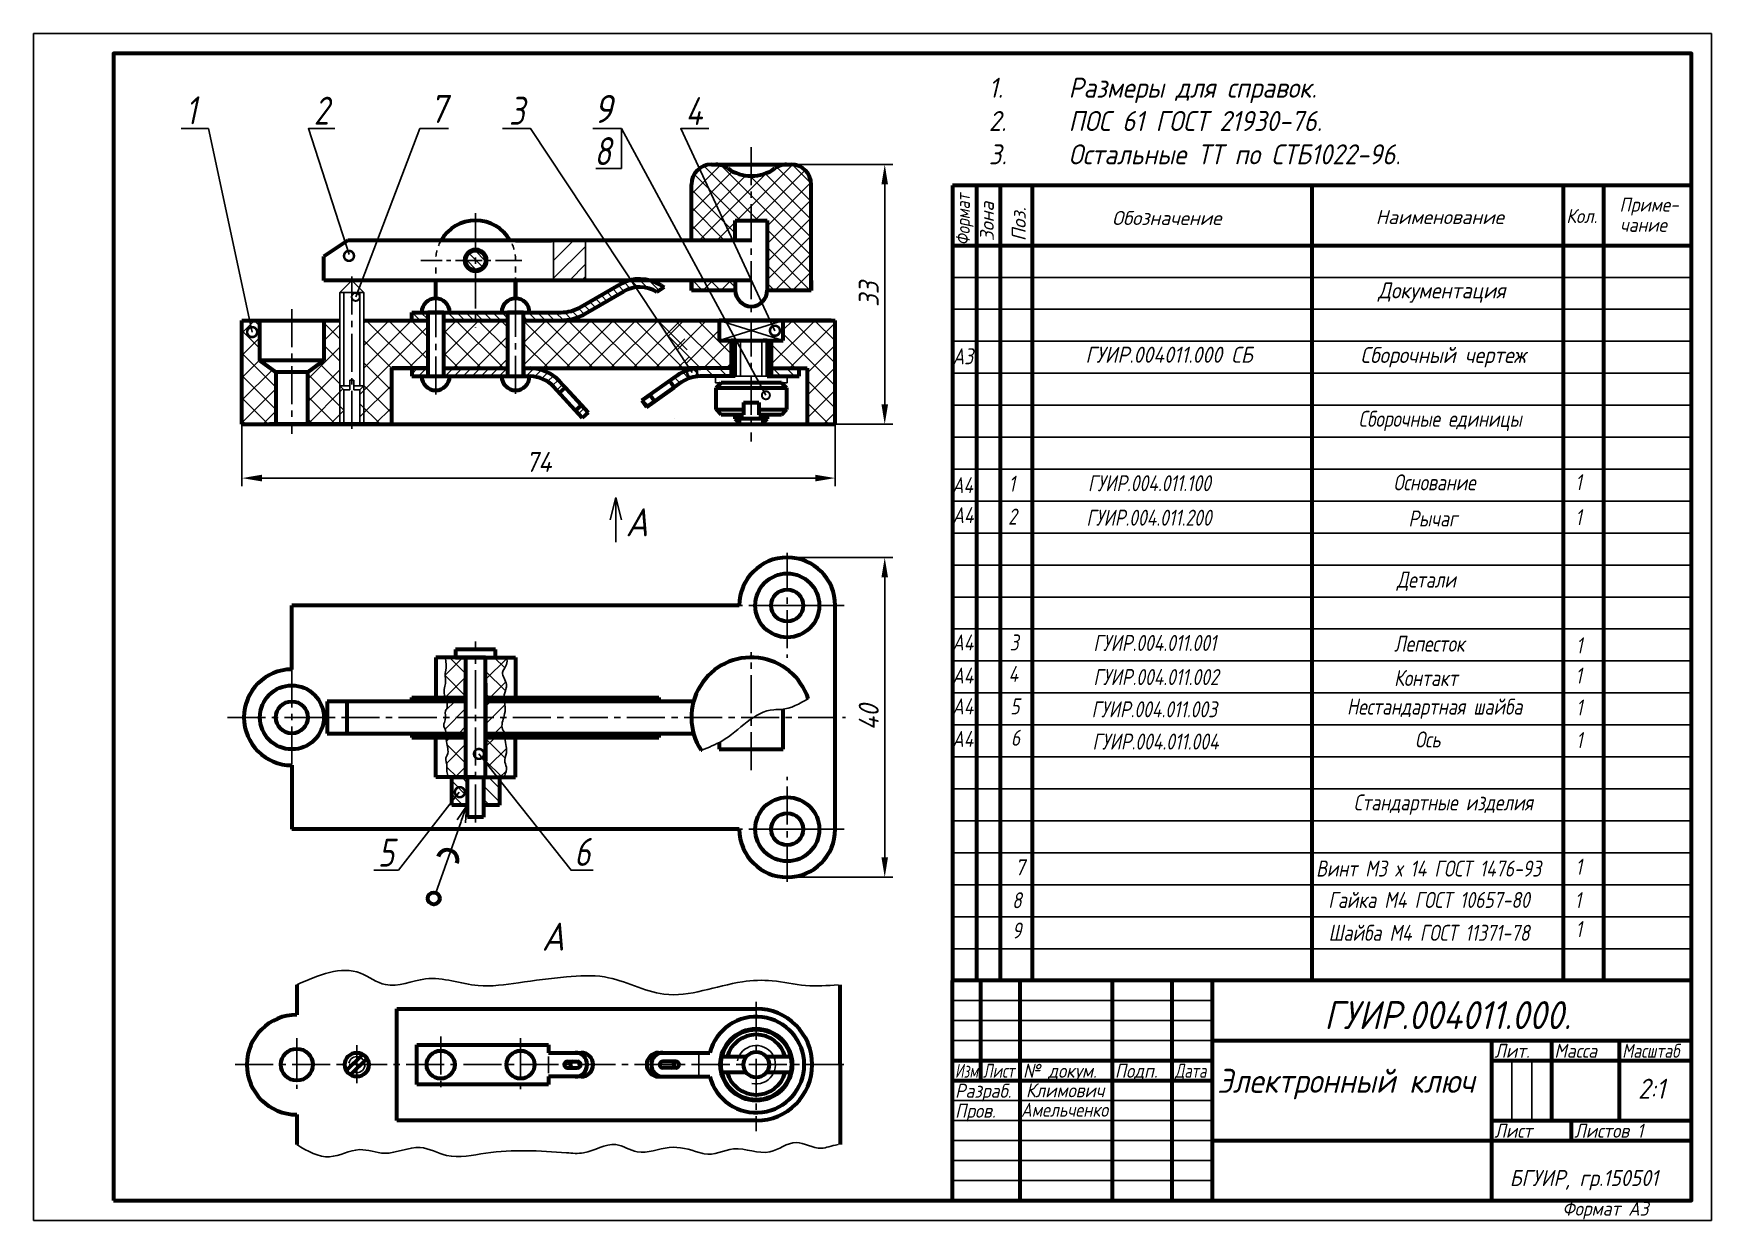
# Model space of a CAD drawing. Header units: millimetres. Extents: x 0 to 420, y 0 to 297.
import ezdxf
from ezdxf import colors
from ezdxf.entities.mleader import LeaderData, LeaderLine
from ezdxf.enums import TextEntityAlignment as Align
from ezdxf.math import Vec2, Vec3

# ---------------------------------------------------------------- set-up
doc = ezdxf.new("R2010")
doc.units = ezdxf.units.MM
doc.header["$LTSCALE"] = 0.5
for name, pattern in [('CENTER2', [28.575, 19.05, -3.175, 3.175, -3.175]), ('HIDDEN', [1.1, 0.6, -0.5]), ('осевая2', [28.575, 19.05, -3.175, 3.175, -3.175])]:
    doc.linetypes.add(name, pattern=pattern)
doc.layers.get('Defpoints').update_dxf_attribs({"color": 5})
doc.styles.get("Standard").update_dxf_attribs({"font": 'isocpeui.ttf', "width": 0.9})
doc.dimstyles.new('Standard 2', dxfattribs={"dimtxt": 5, "dimasz": 5, "dimexe": 2, "dimexo": 0, "dimgap": 1.5, "dimtad": 1, "dimdec": 0, "dimlfac": 0.5, "dimzin": 0, "dimtxsty": 'Standard', "dimcen": 5, "dimadec": 0, "dimazin": 0, "dimtfac": 1, "dimtdec": 0, "dimtofl": 0, "dimtmove": 0, "dimatfit": 3, "dimldrblk": 'DOTSMALL', "dimfxl": 1, "dimtolj": 1, "dimtzin": 0, "dimarcsym": 0})

# ---------------------------------------------------------------- blocks, each defined once
blk = doc.blocks.new('_DotSmall')
at = {"color": 0, "linetype": 'ByBlock', "const_width": 0.5}
blk.add_lwpolyline([(-0.0625, 0, 1), (0.0625, 0, 1)], format="xyb", close=True, dxfattribs=at)
blk = doc.blocks.new('*D5')
at = {"color": 0, "lineweight": -2, "transparency": 16777216}
for p, q in [((52.16, 199.24), (52.16, 183.76)), ((200.66, 199.24), (200.66, 183.76)), ((195.66, 185.76), (57.16, 185.76))]:
    blk.add_line(p, q, dxfattribs=at)
at = {"color": 0, "transparency": 16777216}
for points in [[(57.16, 186.6), (57.16, 184.93), (52.16, 185.76)], [(195.66, 186.6), (195.66, 184.93), (200.66, 185.76)]]:
    blk.add_solid(points, dxfattribs=at)
at = {"layer": 'Defpoints', "color": 0, "transparency": 16777216}
for p in [(52.16, 199.24), (200.66, 199.24), (52.16, 185.76)]:
    blk.add_point(p, dxfattribs=at)
at = {"color": 0, "lineweight": -3, "transparency": 16777216, "insert": (126.41, 189.8), "char_height": 5, "attachment_point": 5}
blk.add_mtext('\\A1;74', dxfattribs=at)
blk = doc.blocks.new('_Open30')
at = {"color": 0, "linetype": 'ByBlock', "lineweight": -2}
for p, q in [((-1, 0.27), (0, 0)), ((0, 0), (-1, -0.27)), ((0, 0), (-1, 0))]:
    blk.add_line(p, q, dxfattribs=at)
blk = doc.blocks.new('*D9')
at = {"color": 0, "lineweight": -2, "transparency": 16777216}
for p, q in [((189.66, 264.24), (215.06, 264.24)), ((213.06, 259.24), (213.06, 204.24)), ((200.66, 199.24), (215.06, 199.24))]:
    blk.add_line(p, q, dxfattribs=at)
at = {"color": 0, "transparency": 16777216}
for points in [[(212.23, 259.24), (213.89, 259.24), (213.06, 264.24)], [(212.23, 204.24), (213.89, 204.24), (213.06, 199.24)]]:
    blk.add_solid(points, dxfattribs=at)
at = {"layer": 'Defpoints', "color": 0, "transparency": 16777216}
for p in [(189.66, 264.24), (200.66, 199.24), (213.06, 199.24)]:
    blk.add_point(p, dxfattribs=at)
at = {"color": 0, "transparency": 16777216, "insert": (209.06, 231.74), "char_height": 5, "attachment_point": 5, "rotation": 90}
blk.add_mtext('\\A1;33', dxfattribs=at)
blk = doc.blocks.new('*D10')
at = {"color": 0, "lineweight": -2, "transparency": 16777216}
for p, q in [((188.66, 165.89), (215.06, 165.89)), ((213.06, 160.89), (213.06, 90.89)), ((188.66, 85.89), (215.06, 85.89))]:
    blk.add_line(p, q, dxfattribs=at)
at = {"color": 0, "transparency": 16777216}
for points in [[(212.23, 160.89), (213.89, 160.89), (213.06, 165.89)], [(212.23, 90.89), (213.89, 90.89), (213.06, 85.89)]]:
    blk.add_solid(points, dxfattribs=at)
at = {"layer": 'Defpoints', "color": 0, "transparency": 16777216}
for p in [(188.66, 165.89), (188.66, 85.89), (213.06, 85.89)]:
    blk.add_point(p, dxfattribs=at)
at = {"color": 0, "transparency": 16777216, "insert": (209.06, 125.89), "char_height": 5, "attachment_point": 5, "rotation": 90}
blk.add_mtext('\\A1;40', dxfattribs=at)

msp = doc.modelspace()

# ---------------------------------------------------------------- hatches: boundary and pattern name
at = {"lineweight": -3}
h = msp.add_hatch(dxfattribs=at)
h.set_pattern_fill('ANSI37', angle=90, style=0)
h.set_pattern_definition([(135, (-169.241, -5.2725), (-2.245064, -2.245064), []), (225, (-169.241, -5.2725), (2.245064, -2.245064), [])])
h.paths.add_polyline_path([(175.66, 250.24), (179.66, 250.25), (179.66, 261.36, -0.158783), (173.77, 263.28, 0.158783), (170.82, 264.24), (170.24, 264.24), (169.66, 264.24, 0.414214), (164.66, 259.24), (164.66, 245.24), (175.66, 245.24)])
h.paths.add_polyline_path([(183.66, 250.25), (183.66, 232.74), (188.9, 232.74), (194.66, 250.82), (194.66, 259.24, 0.414214), (189.66, 264.24), (188.5, 264.24, 0.158783), (185.55, 263.28, -0.158783), (179.66, 261.36), (179.66, 250.25)])
h.paths.add_polyline_path([(194.66, 250.82), (188.9, 232.74), (194.66, 232.74)], flags=17)
h.paths.add_polyline_path([(175.66, 232.74), (175.66, 235.24), (164.66, 235.24), (164.66, 232.74)])
h = msp.add_hatch(dxfattribs=at)
h.set_pattern_fill('ANSI31', style=0)
h.set_pattern_definition([(45, (-169.241, -5.2725), (-2.245064, 2.245064), [])])
h.paths.add_polyline_path([(138.16, 245.24), (130.16, 245.24), (130.16, 235.24), (138.16, 235.24)])
h = msp.add_hatch(color=256)
h.set_gradient(color2=(0, 0, 0), tint=1)
h.paths.add_polyline_path([(110.66, 242.74), (110.66, 243.24, 0.414214), (107.66, 240.24), (108.16, 240.24, -0.414214)])
h.paths.add_polyline_path([(108.16, 240.24), (107.66, 240.24, 0.414214), (110.66, 237.24), (110.66, 237.74, -0.414214)])
h.paths.add_polyline_path([(113.66, 240.24), (113.16, 240.24, -0.414214), (110.66, 237.74), (110.66, 237.24, 0.414214)])
h.paths.add_polyline_path([(110.66, 243.24), (110.66, 242.74, -0.414214), (113.16, 240.24), (113.66, 240.24, 0.414214)])
h = msp.add_hatch(dxfattribs=at)
h.set_pattern_fill('ANSI31', scale=0.5, angle=90, style=0)
h.set_pattern_definition([(135, (-178.3403, -5.0034), (-1.122532, -1.122532), [])])
h.paths.add_polyline_path([(110.66, 240.24), (108.16, 240.24, 0.405163), (110.66, 237.82)])
h.paths.add_polyline_path([(110.66, 242.82, 0.414214), (108.16, 240.32, 0.00775), (108.16, 240.24), (110.66, 240.24)])
h.paths.add_polyline_path([(110.66, 242.82), (110.66, 240.24), (113.16, 240.24, 0.00775), (113.16, 240.32, 0.414214)])
h.paths.add_polyline_path([(113.16, 240.24), (110.66, 240.24), (110.66, 237.82, 0.405163)])
h = msp.add_hatch(dxfattribs=at)
h.set_pattern_fill('ANSI31', scale=0.5, angle=90, style=0)
h.set_pattern_definition([(135, (-169.2411, -4.9536), (-1.122532, -1.122532), [])])
h.paths.add_polyline_path([(122.66, 227.23), (122.66, 225.23), (131.97, 225.23, 0.132205), (137.99, 226.86), (147.7, 232.49, -0.280385), (156.01, 232.31), (157.86, 233.51), (157.09, 234, 0.077647), (154.26, 235.24), (149.16, 235.24, 0.067113), (146.69, 234.22), (136.99, 228.59, -0.132205), (131.97, 227.23)])
h.paths.add_polyline_path([(118.66, 225.23), (118.66, 227.23), (110.66, 227.23), (110.66, 225.23)])
h.paths.add_polyline_path([(102.66, 227.23), (102.66, 225.23), (110.66, 225.23), (110.66, 227.23)])
h.paths.add_polyline_path([(98.66, 225.23), (98.66, 227.23), (94.66, 227.23), (94.66, 225.23)])
h = msp.add_hatch(dxfattribs=at)
h.set_pattern_fill('ANSI37', scale=1.25, angle=90, style=0)
h.set_pattern_definition([(135, (-169.241, -4.9536), (-2.80633, -2.80633), []), (225, (-169.241, -4.9536), (2.80633, -2.80633), [])])
h.paths.add_polyline_path([(161.99, 225.23), (122.66, 225.23), (122.66, 213.23), (164.63, 213.23)])
h.paths.add_polyline_path([(200.66, 225.23), (187.66, 225.23), (187.66, 220.23), (184.66, 220.23), (184.66, 213.23), (193.66, 213.23), (193.66, 199.24), (200.66, 199.24)])
h.paths.add_polyline_path([(118.66, 225.23), (102.66, 225.23), (102.66, 213.23), (118.66, 213.23)])
h.paths.add_polyline_path([(98.66, 225.23), (85.66, 225.23), (82.61, 225.23), (82.61, 199.24), (85.66, 199.24), (89.66, 199.24), (89.66, 213.23), (98.66, 213.23)])
h.paths.add_polyline_path([(76.61, 225.23), (72.66, 225.23), (72.66, 215.23), (68.66, 212.24), (68.66, 199.24), (76.61, 199.24)])
h.paths.add_polyline_path([(60.66, 212.24), (56.66, 215.23), (56.66, 225.23), (54.65, 225.23), (55.42, 221.82, -0.93561), (55.6, 221.23, -1.068822), (55.42, 221.82), (54.65, 225.23), (52.16, 225.23), (52.16, 199.24), (60.66, 199.24)])
h.paths.add_polyline_path([(82.61, 208.85), (81.66, 208.85), (81.66, 225.23), (81.61, 225.23), (81.61, 199.24), (82.61, 199.24)])
h.paths.add_polyline_path([(77.61, 207.91), (76.66, 208.85), (76.66, 225.23), (76.61, 225.23), (76.61, 199.24), (77.61, 199.24)])
h = msp.add_hatch(dxfattribs=at)
h.set_pattern_fill('ANSI37', scale=4, angle=90, style=0)
h.set_pattern_definition([(135, (-169.241, -4.9536), (-2.828427, -2.828427), []), (225, (-169.241, -4.9536), (2.828427, -2.828427), [])])
h.paths.add_polyline_path([(171.66, 220.23), (171.66, 225.23), (156.2, 225.23), (164.15, 213.23), (167.06, 213.23), (174.66, 213.23), (174.66, 220.23)])
h = msp.add_hatch(dxfattribs=at)
h.set_pattern_fill('ANSI31', scale=0.5, style=0)
h.set_pattern_definition([(45, (-169.2411, -4.9536), (-1.122532, 1.122532), [])])
h.paths.add_polyline_path([(118.66, 211.23), (118.66, 213.23), (102.66, 213.23), (102.66, 211.23)])
h.paths.add_polyline_path([(98.66, 211.23), (98.66, 213.23), (94.66, 213.23), (94.66, 211.23)])
h.paths.add_polyline_path([(124.27, 211.23, -0.209882), (130.16, 208.65), (131.59, 207.1), (133.06, 208.45), (131.63, 210, 0.209882), (124.27, 213.23), (122.66, 213.23), (122.66, 211.23)])
h.paths.add_polyline_path([(137.12, 204.03), (136.65, 203.6), (135.68, 202.64), (137.34, 200.84), (138.81, 202.19)])
h = msp.add_hatch(dxfattribs=at)
h.set_pattern_fill('ANSI31', scale=0.75, angle=90, style=0)
h.set_pattern_definition([(135, (-169.2411, -4.9536), (-1.683798, -1.683798), [])])
h.paths.add_polyline_path([(166.84, 213.23, 0.062867), (164.36, 212.92), (164.7, 212.41, -1.296437), (164.89, 211.83, -0.771345), (164.7, 212.41), (164.36, 212.92, 0.091564), (161.06, 211.39), (159.17, 210.06), (160.33, 208.42), (162.22, 209.76, -0.155325), (166.84, 211.23), (174.66, 211.23), (174.66, 213.23)])
h.paths.add_polyline_path([(191.66, 211.23), (191.66, 213.23), (184.66, 213.23), (184.66, 211.23)])
h.paths.add_polyline_path([(155.43, 204.95), (154.28, 206.59), (152.24, 205.14), (153.39, 203.51)])
h = msp.add_hatch(dxfattribs=at)
h.set_pattern_fill('ANSI37', scale=1.25, angle=90, style=0)
h.set_pattern_definition([(135, (-169.241, -23.5506), (-2.80633, -2.80633), []), (225, (-169.241, -23.5506), (2.80633, -2.80633), [])])
edge = h.paths.add_edge_path()
edge.add_spline(control_points=[(117.68, 130.89), (118.09, 132.64), (119.02, 134.38), (116.53, 136.93), (118.71, 138.91), (118.5, 140.28), (118.41, 140.89)], knot_values=[0.034459, 0.034459, 0.034459, 0.034459, 2.378832, 5.54111, 7.78659, 9.540425, 9.540425, 9.540425, 9.540425], degree=3, periodic=0)
edge.add_line((118.41, 140.89), (113.16, 140.89))
edge.add_line((113.16, 140.89), (113.16, 130.89))
edge.add_line((113.16, 130.89), (117.68, 130.89))
edge = h.paths.add_edge_path()
edge.add_spline(control_points=[(103.05, 140.89), (103.09, 140.82), (103.48, 137.91), (102.79, 136.54), (103.46, 134.45), (102.42, 132.43), (103.11, 130.89)], knot_values=[0.43237, 0.43237, 0.43237, 0.43237, 2.46282, 4.151375, 6.34017, 8.702828, 8.702828, 8.702828, 8.702828], degree=3, periodic=0)
edge.add_line((103.11, 130.89), (108.16, 130.89))
edge.add_line((108.16, 130.89), (108.16, 140.89))
edge.add_line((108.16, 140.89), (103.06, 140.89))
edge = h.paths.add_edge_path()
edge.add_line((108.16, 120.89), (103.21, 120.89))
edge.add_spline(control_points=[(103.21, 120.89), (103.39, 119.51), (104.13, 116.95), (102.83, 115.76), (103.69, 113.87), (103.23, 112.27), (103.82, 111.4), (103.73, 110.91), (103.73, 110.89)], knot_values=[0.716081, 0.716081, 0.716081, 0.716081, 2.517169, 4.222857, 6.374633, 7.647478, 9.054605, 9.1167, 9.1167, 9.1167, 9.1167], degree=3, periodic=0)
edge.add_line((103.73, 110.89), (108.16, 110.89))
edge.add_line((108.16, 110.89), (108.16, 120.89))
edge = h.paths.add_edge_path()
edge.add_spline(control_points=[(118.04, 110.89), (117.75, 111.17), (118.86, 113.19), (117.58, 114.76), (118.71, 117.23), (118.2, 118.95), (117.92, 120.89)], knot_values=[0, 0, 0, 0, 1.824475, 3.598202, 5.973479, 8.886643, 8.886643, 8.886643, 8.886643], degree=3, periodic=0)
edge.add_line((117.92, 120.89), (113.16, 120.89))
edge.add_line((113.16, 120.89), (113.16, 114.63))
edge.add_line((113.16, 114.63), (116.13, 110.89))
edge.add_line((116.13, 110.89), (118.04, 110.89))
h = msp.add_hatch(dxfattribs=at)
h.set_pattern_fill('ANSI31', style=0)
h.set_pattern_definition([(45, (-169.241, -23.5506), (-2.245064, 2.245064), [])])
edge = h.paths.add_edge_path()
edge.add_spline(control_points=[(117.68, 125.89), (117.77, 126.18), (118.07, 127.23), (118.11, 128.57), (117.91, 129.59), (117.85, 129.89)], knot_values=[0, 0, 0, 0, 0.889745, 3.113462, 4.0085, 4.0085, 4.0085, 4.0085], degree=3, periodic=0)
edge.add_line((117.85, 129.89), (113.16, 129.89))
edge.add_line((113.16, 129.89), (113.16, 125.89))
edge.add_line((113.16, 125.89), (117.68, 125.89))
edge = h.paths.add_edge_path()
edge.add_line((113.16, 121.89), (117.98, 121.89))
edge.add_spline(control_points=[(117.98, 121.89), (117.7, 122.35), (116.96, 123.61), (117.42, 125), (117.68, 125.89)], knot_values=[4.0085, 4.0085, 4.0085, 4.0085, 5.583819, 8.216881, 8.216881, 8.216881, 8.216881], degree=3, periodic=0)
edge.add_line((117.68, 125.89), (113.16, 125.89))
edge.add_line((113.16, 125.89), (113.16, 121.89))
edge = h.paths.add_edge_path()
edge.add_line((108.16, 125.89), (108.16, 129.84))
edge.add_line((108.16, 129.84), (108.12, 129.89))
edge.add_line((108.12, 129.89), (103.44, 129.89))
edge.add_spline(control_points=[(103.44, 129.89), (103.47, 129.69), (103.7, 128.22), (102.9, 127.41), (103.11, 126.49), (103.11, 125.89)], knot_values=[0.446064, 0.446064, 0.446064, 0.446064, 2.109199, 3.28176, 5.090305, 5.090305, 5.090305, 5.090305], degree=3, periodic=0)
edge.add_line((103.11, 125.89), (108.16, 125.89))
edge = h.paths.add_edge_path()
edge.add_line((108.16, 121.89), (108.16, 125.89))
edge.add_line((108.16, 125.89), (103.11, 125.89))
edge.add_spline(control_points=[(103.11, 125.89), (103.11, 125.67), (103.07, 125.02), (102.27, 123.49), (103.31, 122.97), (103.19, 121.89), (103.19, 121.89)], knot_values=[5.090305, 5.090305, 5.090305, 5.090305, 5.72996, 7.00852, 9.521447, 9.927894, 9.927894, 9.927894, 9.927894], degree=3, periodic=0)
edge.add_line((103.19, 121.89), (108.16, 121.89))
h = msp.add_hatch(dxfattribs=at)
h.set_pattern_fill('ANSI31', scale=0.75, angle=90, style=0)
h.set_pattern_definition([(135, (-169.2411, -23.5506), (-1.683798, -1.683798), [])])
h.paths.add_polyline_path([(112.66, 103.9), (112.68, 103.89), (116.66, 103.89), (116.66, 110.21), (116.13, 110.89), (112.66, 110.89)])
h.paths.add_polyline_path([(108.66, 103.89), (108.66, 110.89), (104.66, 110.89), (104.66, 104.73), (106.44, 107.01, -0.05872), (106.41, 107.08, -1), (107.01, 107.27, -0.889074), (106.44, 107.01), (104.66, 104.73), (104.66, 103.89)])
h = msp.add_hatch(color=256)
h.set_gradient(color2=(0, 0, 0), tint=1)
h.paths.add_polyline_path([(108.66, 103.89), (108.16, 103.89), (108.66, 103.39)])
h.paths.add_polyline_path([(112.66, 103.89), (112.66, 103.39), (112.66, 103.39), (113.16, 103.89)])

# ---------------------------------------------------------------- linework, layer by layer
for p, q in [((147.21, 273.24), (147.21, 263.24)), ((147.21, 263.24), (140.76, 263.24)), ((77.66, 208.85), (77.66, 232.23)), ((81.66, 208.85), (81.66, 232.23))]:
    msp.add_line(p, q, dxfattribs=at)
at = {"color": 7, "linetype": 'CENTER2', "lineweight": -3}
for p, q in [((179.66, 268.6), (179.66, 194.95)), ((110.66, 252.04), (110.66, 223.35)), ((100.66, 206.7), (100.66, 232.01)), ((120.66, 206.81), (120.66, 231.9)), ((64.66, 228.07), (64.66, 196.84)), ((188.66, 167.02), (188.66, 140.75)), ((202.89, 153.89), (176.16, 153.89)), ((110.66, 99.57), (110.66, 144.88)), ((179.66, 112.65), (179.66, 142.18)), ((64.66, 137.89), (64.66, 113.39)), ((48.52, 125.89), (203.22, 125.89)), ((188.66, 84.75), (188.66, 111.02)), ((202.89, 97.89), (176.16, 97.89)), ((180.91, 54.7), (180.91, 22.34)), ((65.91, 45.08), (65.91, 32.89)), ((80.91, 43.84), (80.91, 34.13)), ((101.91, 46.02), (101.91, 32.25)), ((121.91, 38.98), (121.91, 45.57)), ((121.91, 45.57), (121.91, 31.58)), ((202.83, 38.98), (50.45, 38.98))]:
    msp.add_line(p, q, dxfattribs=at)
at = {"color": 7, "lineweight": 60}
for p, q in [((169.66, 264.24), (170.82, 264.24)), ((170.24, 264.24), (188.5, 264.24)), ((188.5, 264.24), (189.66, 264.24)), ((164.66, 245.24), (164.66, 259.24)), ((164.66, 258.6), (164.66, 258.6)), ((194.66, 232.74), (194.66, 259.24)), ((164.66, 245.24), (164.66, 255.24)), ((175.66, 245.24), (175.66, 250.24)), ((175.66, 250.24), (183.66, 250.24)), ((183.66, 250.24), (183.66, 232.74)), ((78.66, 245.24), (72.66, 241.24)), ((179.66, 245.24), (78.66, 245.24)), ((120.66, 245.24), (129.66, 245.24)), ((72.66, 235.24), (72.66, 241.24)), ((179.66, 235.24), (72.66, 235.24)), ((100.66, 230.73), (100.66, 235.24)), ((120.66, 234.74), (120.66, 235.24)), ((120.66, 234.74), (120.66, 235.24)), ((164.66, 232.74), (164.66, 235.24)), ((164.66, 235.24), (164.66, 232.74)), ((175.66, 235.24), (175.66, 232.74)), ((194.66, 235.24), (194.66, 232.74)), ((120.66, 230.73), (120.66, 235.06)), ((120.66, 235.06), (120.66, 230.73)), ((120.66, 230.73), (120.66, 235.06)), ((136.99, 228.59), (146.69, 234.22)), ((137.99, 226.86), (147.7, 232.49)), ((157.86, 233.51), (156.01, 232.31)), ((157.09, 234), (157.86, 233.51)), ((175.66, 232.74), (164.66, 232.74)), ((194.66, 232.74), (183.66, 232.74)), ((94.66, 225.23), (94.66, 227.23)), ((94.66, 227.23), (131.97, 227.23)), ((102.66, 227.23), (98.66, 227.23)), ((98.66, 227.23), (98.66, 211.23)), ((100.66, 227.23), (120.66, 227.23)), ((102.66, 211.23), (102.66, 227.23)), ((122.66, 227.23), (118.66, 227.23)), ((118.66, 227.23), (118.66, 211.23)), ((122.66, 211.23), (122.66, 227.23)), ((52.16, 225.23), (76.66, 225.23)), ((52.16, 199.24), (52.16, 225.23)), ((56.66, 215.23), (56.66, 225.23)), ((72.66, 225.23), (72.66, 215.23)), ((82.66, 225.23), (85.66, 225.23)), ((85.66, 225.23), (98.66, 225.23)), ((98.66, 226.23), (98.66, 211.23)), ((102.66, 225.23), (118.66, 225.23)), ((122.66, 225.23), (200.66, 225.23)), ((179.66, 225.23), (171.66, 225.23)), ((179.66, 225.23), (171.66, 225.23)), ((171.66, 225.23), (171.66, 220.23)), ((199.66, 225.23), (179.66, 225.23)), ((187.66, 220.23), (187.66, 225.23)), ((200.66, 199.24), (200.66, 225.23)), ((98.66, 221.23), (98.66, 211.23)), ((122.66, 213.23), (122.66, 219.52)), ((171.66, 220.23), (187.66, 220.23)), ((175.66, 220.23), (174.66, 220.23)), ((174.66, 220.23), (174.66, 211.23)), ((175.66, 211.23), (175.66, 220.23)), ((179.66, 220.23), (183.66, 220.23)), ((179.66, 220.23), (179.66, 220.23)), ((179.66, 220.23), (183.66, 220.23)), ((183.66, 220.23), (182.66, 220.23)), ((183.66, 220.23), (183.66, 211.23)), ((183.66, 220.23), (184.66, 220.23)), ((184.66, 220.23), (184.66, 211.23)), ((72.66, 215.23), (56.66, 215.23)), ((56.66, 215.23), (60.66, 212.24)), ((72.66, 215.23), (68.66, 212.24)), ((60.66, 212.24), (60.66, 199.24)), ((68.66, 212.24), (60.66, 212.24)), ((68.66, 199.24), (68.66, 212.24)), ((89.66, 213.23), (94.66, 213.23)), ((98.66, 213.23), (89.66, 213.23)), ((89.66, 199.24), (89.66, 213.23)), ((94.66, 213.23), (94.66, 212.23)), ((94.66, 213.23), (98.66, 213.23)), ((94.66, 213.23), (94.66, 211.23)), ((94.66, 211.23), (124.27, 211.23)), ((94.66, 211.23), (100.66, 211.23)), ((100.66, 211.23), (102.66, 211.23)), ((102.66, 213.23), (118.66, 213.23)), ((122.66, 213.23), (122.66, 211.23)), ((122.66, 213.23), (167.06, 213.23)), ((131.63, 210), (138.81, 202.19)), ((161.06, 211.39), (152.24, 205.14)), ((159.17, 210.06), (160.33, 208.42)), ((175.66, 213.23), (163.66, 213.23)), ((175.66, 213.23), (166.84, 213.23)), ((175.66, 211.23), (166.84, 211.23)), ((174.66, 213.23), (167.06, 213.23)), ((174.66, 213.23), (175.66, 213.23)), ((184.66, 213.23), (183.66, 213.23)), ((183.66, 211.23), (191.66, 211.23)), ((184.66, 213.23), (193.66, 213.23)), ((191.66, 211.23), (191.66, 213.23)), ((193.66, 213.23), (193.66, 199.24)), ((130.16, 208.65), (137.34, 200.84)), ((133.06, 208.45), (131.59, 207.1)), ((137.12, 204.03), (133.06, 208.45)), ((152.24, 205.14), (154.28, 206.59)), ((162.22, 209.76), (153.39, 203.51)), ((154.28, 206.59), (155.43, 204.95)), ((155.43, 204.95), (160.33, 208.42)), ((137.12, 204.03), (135.65, 202.68)), ((137.34, 200.84), (135.65, 202.68)), ((135.68, 202.64), (136.65, 203.6)), ((138.81, 202.19), (137.12, 204.03)), ((138.81, 202.19), (137.12, 204.03)), ((138.81, 202.19), (137.34, 200.84)), ((152.24, 205.14), (153.39, 203.51)), ((153.39, 203.51), (155.43, 204.95)), ((175.66, 200.57), (175.66, 201.63)), ((183.66, 201.63), (183.66, 200.57)), ((52.16, 199.24), (200.66, 199.24)), ((85.66, 199.24), (59.03, 199.24)), ((59.03, 199.24), (66.03, 199.24)), ((68.66, 199.24), (64.66, 199.24)), ((64.66, 199.24), (80.66, 199.24)), ((85.66, 199.24), (92.66, 199.24)), ((183.66, 200.57), (175.66, 200.57)), ((175.66, 200.57), (176.99, 199.24)), ((183.66, 200.57), (182.33, 199.24)), ((176.66, 153.89), (64.66, 153.89)), ((64.66, 137.89), (64.66, 153.89)), ((200.66, 97.89), (200.66, 153.89)), ((201.16, 153.89), (201.16, 153.89)), ((201.16, 153.89), (201.16, 153.89)), ((201.16, 153.89), (201.16, 153.89)), ((201.16, 153.89), (201.16, 153.89)), ((201.16, 153.89), (201.16, 153.89)), ((201.16, 153.89), (201.16, 153.89)), ((201.16, 153.89), (201.16, 153.89)), ((201.16, 153.89), (201.16, 153.89)), ((201.16, 153.89), (201.16, 153.89)), ((115.66, 142.89), (105.66, 142.89)), ((105.66, 142.89), (105.66, 140.89)), ((115.66, 140.89), (115.66, 142.89)), ((110.66, 140.89), (100.66, 140.89)), ((100.66, 140.89), (100.66, 130.89)), ((105.66, 140.89), (110.66, 140.89)), ((110.66, 140.89), (108.16, 140.89)), ((108.16, 140.89), (108.16, 110.89)), ((113.16, 140.89), (110.66, 140.89)), ((110.66, 140.89), (115.66, 140.89)), ((110.66, 140.89), (115.66, 140.89)), ((110.66, 140.89), (120.66, 140.89)), ((113.16, 125.89), (113.16, 140.89)), ((120.66, 140.89), (120.66, 130.89)), ((108.16, 130.89), (108.16, 135.12)), ((108.16, 135.12), (108.16, 115.83)), ((113.16, 130.89), (113.16, 134.46)), ((113.16, 134.46), (113.16, 115.02)), ((94.66, 129.89), (94.66, 130.89)), ((94.66, 130.89), (108.16, 130.89)), ((113.16, 130.89), (156.52, 130.89)), ((156.52, 130.89), (156.52, 129.89)), ((108.16, 129.89), (73.52, 129.89)), ((73.52, 129.89), (73.52, 121.89)), ((78.52, 121.89), (78.52, 129.89)), ((165.2, 129.89), (113.16, 129.89)), ((187.66, 117.89), (187.66, 127.93)), ((73.52, 121.89), (108.16, 121.89)), ((94.66, 121.89), (94.66, 120.89)), ((94.66, 121.89), (94.66, 120.89)), ((113.16, 110.89), (113.16, 125.89)), ((113.16, 121.89), (165.2, 121.89)), ((156.52, 120.89), (156.52, 121.89)), ((156.52, 121.89), (156.52, 120.89)), ((94.66, 120.89), (108.16, 120.89)), ((100.66, 110.89), (100.66, 120.89)), ((113.16, 120.89), (156.52, 120.89)), ((120.66, 110.89), (120.66, 120.89)), ((167.25, 117.71), (167.12, 117.65)), ((171.66, 119.61), (171.66, 117.89)), ((171.66, 117.89), (187.66, 117.89)), ((64.66, 113.89), (64.66, 97.89)), ((110.66, 110.89), (100.66, 110.89)), ((104.66, 103.89), (104.66, 110.89)), ((104.66, 110.89), (110.66, 110.89)), ((108.16, 110.89), (113.16, 110.89)), ((108.66, 100.89), (108.66, 110.89)), ((110.66, 110.89), (112.66, 110.89)), ((110.66, 110.89), (116.66, 110.89)), ((110.66, 110.89), (120.66, 110.89)), ((112.66, 110.89), (112.66, 100.89)), ((116.66, 110.89), (116.66, 103.89)), ((108.66, 103.89), (104.66, 103.89)), ((112.66, 100.89), (108.66, 100.89)), ((116.66, 103.89), (112.66, 103.89)), ((176.66, 97.89), (64.66, 97.89)), ((201.16, 97.89), (201.16, 97.89)), ((201.16, 97.89), (201.16, 97.89)), ((201.16, 97.89), (201.16, 97.89)), ((201.16, 97.89), (201.16, 97.89)), ((201.16, 97.89), (201.16, 97.89)), ((201.16, 97.89), (201.16, 97.89)), ((201.16, 97.89), (201.16, 97.89)), ((201.16, 97.89), (201.16, 97.89)), ((201.16, 97.89), (201.16, 97.89)), ((65.91, 58.97), (65.91, 51.47)), ((201.91, 38.98), (201.91, 58.98)), ((90.91, 38.98), (90.91, 52.98)), ((90.91, 52.98), (180.91, 52.98)), ((95.91, 38.98), (95.91, 43.98)), ((95.91, 43.98), (128.91, 43.98)), ((128.91, 43.98), (128.91, 41.98)), ((90.91, 24.98), (90.91, 38.98)), ((95.91, 33.98), (95.91, 38.98)), ((128.91, 41.98), (137.06, 41.98)), ((133.63, 39.78), (136.13, 39.78)), ((133.63, 38.18), (136.13, 38.18)), ((156.4, 41.98), (159.59, 41.98)), ((160.78, 39.78), (157.48, 39.78)), ((160.78, 38.18), (157.48, 38.18)), ((159.59, 41.98), (169.29, 41.98)), ((201.91, 38.98), (201.91, 18.97)), ((128.91, 33.98), (95.91, 33.98)), ((137.06, 35.98), (128.91, 35.98)), ((128.91, 35.98), (128.91, 33.98)), ((133.49, 37.68), (133.49, 37.68)), ((156.4, 35.98), (159.59, 35.98)), ((159.59, 35.98), (169.29, 35.98)), ((160.92, 37.68), (160.92, 37.68)), ((65.91, 26.47), (65.91, 18.97)), ((180.91, 24.98), (90.91, 24.98))]:
    msp.add_line(p, q, dxfattribs=at)
at = {"color": 7, "linetype": 'Continuous', "lineweight": 60}
for p, q in [((415, 259), (230, 259)), ((230, 259), (230, 60)), ((236, 259), (236, 60)), ((242, 60), (242, 259)), ((250, 259), (250, 60)), ((320, 259), (320, 60)), ((383, 60), (383, 259)), ((393, 259), (393, 60)), ((230, 244), (415, 244)), ((415, 60), (230, 60)), ((230, 5), (230, 60)), ((237, 60), (237, 35)), ((247, 5), (247, 60)), ((270, 60), (270, 5)), ((285, 5), (285, 60)), ((295, 60), (295, 5)), ((295, 45), (415, 45)), ((365, 5), (365, 45)), ((380, 45), (380, 25)), ((397, 25), (397, 45)), ((230, 40), (295, 40)), ((365, 40), (415, 40)), ((230, 35), (295, 35)), ((365, 25), (415, 25)), ((385, 20), (385, 25)), ((295, 20), (415, 20))]:
    msp.add_line(p, q, dxfattribs=at)
at = {"color": 7, "linetype": 'Continuous'}
for p, q in [((230, 259), (230, 244)), ((250, 259), (320, 259)), ((383, 259), (393, 259)), ((365, 45), (365, 40))]:
    msp.add_line(p, q, dxfattribs=at)
at = {"color": 7, "lineweight": -3}
for p, q in [((130.16, 245.24), (130.16, 235.24)), ((138.16, 235.24), (138.16, 245.24)), ((137.18, 235.24), (138.16, 236.22)), ((171.66, 220.23), (187.66, 225.23)), ((187.66, 220.23), (171.66, 225.23)), ((176.99, 220.23), (176.99, 211.23)), ((182.33, 220.23), (182.33, 211.23)), ((76.66, 208.85), (76.66, 199.24)), ((82.66, 208.85), (82.66, 199.24)), ((176.99, 201.63), (176.99, 199.24)), ((182.33, 201.63), (182.33, 199.24)), ((144.33, 175.31), (145.73, 180.91)), ((145.73, 180.91), (145.73, 169.71)), ((145.73, 180.91), (145.73, 175.31)), ((147.13, 175.31), (145.73, 180.91)), ((65.91, 38.98), (65.91, 45.57)), ((101.91, 38.98), (101.91, 46.02)), ((128.91, 40.99), (128.91, 36.88)), ((166.56, 41.52), (166.56, 36.43))]:
    msp.add_line(p, q, dxfattribs=at)
at = {"color": 7, "linetype": 'CENTER2', "lineweight": -3, "ltscale": 0.7}
msp.add_line((122.26, 240.24), (96.91, 240.24), dxfattribs=at)
at = {"color": 7, "linetype": 'HIDDEN', "lineweight": -3, "ltscale": 5}
for p, q in [((120.66, 234.46), (120.66, 239.46)), ((100.66, 234.19), (100.66, 239.12))]:
    msp.add_line(p, q, dxfattribs=at)
for p, q in [((76.66, 232.23), (79.66, 235.24)), ((79.66, 235.24), (82.66, 232.23)), ((76.66, 232.23), (82.66, 232.23)), ((76.66, 232.23), (76.66, 225.23)), ((82.66, 232.23), (82.66, 225.23)), ((76.66, 225.23), (76.66, 208.85)), ((82.66, 225.23), (82.66, 208.85)), ((79.16, 210.25), (80.16, 210.25)), ((79.16, 207.85), (79.16, 210.25)), ((80.16, 210.25), (80.16, 207.85)), ((175.66, 211.23), (183.66, 211.23)), ((76.66, 208.85), (77.66, 207.85)), ((76.66, 208.85), (79.16, 208.85)), ((79.16, 207.85), (77.66, 207.85)), ((77.66, 207.85), (77.66, 199.24)), ((80.16, 208.85), (82.66, 208.85)), ((81.66, 207.85), (80.16, 207.85)), ((82.66, 208.85), (81.66, 207.85)), ((81.66, 207.85), (81.66, 199.24)), ((76.66, 200.24), (76.66, 200.24)), ((82.66, 200.24), (82.66, 200.24)), ((108.16, 103.89), (108.16, 103.89)), ((108.16, 103.89), (108.16, 103.89)), ((108.66, 103.39), (108.66, 103.39)), ((108.66, 103.39), (108.66, 103.39)), ((112.66, 103.39), (112.66, 103.39)), ((113.16, 103.89), (113.16, 103.89))]:
    msp.add_line(p, q)
at = {"linetype": 'CENTER2', "lineweight": -3}
msp.add_line((79.66, 236.19), (79.66, 197.38), dxfattribs=at)
at = {"color": 7, "linetype": 'Continuous', "lineweight": -3}
for p, q in [((230, 236), (415, 236)), ((230, 228), (415, 228)), ((230, 220), (415, 220)), ((230, 212), (415, 212)), ((230, 204), (415, 204)), ((230, 196), (415, 196)), ((230, 188), (415, 188)), ((230, 180), (415, 180)), ((230, 172), (415, 172)), ((230, 164), (415, 164)), ((230, 156), (415, 156)), ((230, 148), (415, 148)), ((230, 140), (415, 140)), ((230, 132), (415, 132)), ((230, 124), (415, 124)), ((230, 116), (415, 116)), ((230, 108), (415, 108)), ((230, 100), (415, 100)), ((230, 92), (415, 92)), ((230, 84), (415, 84)), ((230, 76), (415, 76)), ((230, 68), (415, 68)), ((230, 55), (295, 55)), ((230, 50), (295, 50)), ((230, 45), (295, 45)), ((370, 25), (370, 40)), ((375, 40), (375, 25)), ((230, 30), (295, 30)), ((230, 25), (295, 25)), ((230, 20), (295, 20)), ((230, 15), (295, 15)), ((230, 10), (295, 10))]:
    msp.add_line(p, q, dxfattribs=at)
at = {"color": 7}
for p, q in [((170.67, 211.23), (170.67, 209.63)), ((188.67, 209.63), (188.67, 211.23)), ((170.67, 209.63), (179.67, 209.63)), ((179.67, 209.63), (188.67, 209.63))]:
    msp.add_line(p, q, dxfattribs=at)
at = {"lineweight": 60}
for p, q in [((170.86, 208.35), (172.14, 209.63)), ((170.86, 202.91), (170.86, 208.35)), ((170.86, 208.35), (188.46, 208.35)), ((179.66, 209.63), (172.14, 209.63)), ((187.18, 209.63), (179.66, 209.63)), ((188.46, 208.35), (187.18, 209.63)), ((188.46, 208.35), (188.46, 202.91)), ((172.14, 201.63), (170.86, 202.91)), ((170.86, 202.91), (177.74, 202.91)), ((177.74, 201.63), (172.14, 201.63)), ((177.74, 204.67), (181.58, 204.67)), ((177.74, 204.67), (177.74, 201.63)), ((181.58, 204.67), (181.58, 201.63)), ((181.58, 202.91), (188.46, 202.91)), ((187.18, 201.63), (181.58, 201.63)), ((187.18, 201.63), (188.46, 202.91)), ((78.31, 37.48), (82.45, 41.56)), ((79.37, 36.41), (83.5, 40.49)), ((178.35, 40.9), (172.32, 40.9)), ((189.5, 40.9), (183.47, 40.9)), ((178.35, 37.06), (172.32, 37.06)), ((189.5, 37.06), (183.47, 37.06))]:
    msp.add_line(p, q, dxfattribs=at)
at = {"linetype": 'осевая2', "lineweight": -3, "ltscale": 0.35}
msp.add_line((179.66, 209.56), (179.66, 201.61), dxfattribs=at)
at = {"color": 7, "lineweight": 25}
for p, q in [((188.66, 153.89), (202.89, 153.89)), ((188.66, 97.89), (202.89, 97.89))]:
    msp.add_line(p, q, dxfattribs=at)
at = {"color": 18, "true_color": 0x000000}
for p, q in [((108.16, 103.89), (108.66, 103.39)), ((113.16, 103.89), (112.66, 103.39))]:
    msp.add_line(p, q, dxfattribs=at)
msp.add_lwpolyline([(0, 0), (420, 0), (420, 297), (0, 297)], close=True)
at = {"color": 7, "linetype": 'Continuous', "lineweight": 60}
msp.add_lwpolyline([(20, 5), (415, 5), (415, 292), (20, 292)], close=True, dxfattribs=at)
at = {"color": 7, "lineweight": -3}
for points in [[(54.72, 222.3), (43.75, 273.24), (36.93, 273.24)], [(78.96, 241.69), (68.82, 273.24), (75.45, 273.24)], [(164.87, 212.15), (124.4, 273.24), (117.4, 273.24)], [(185.58, 222.64), (162.01, 273.24), (169.06, 273.24)], [(111.49, 116.74), (134.57, 87.62), (140.08, 87.62)], [(106.57, 107.17), (91.32, 87.62), (85.16, 87.62)]]:
    msp.add_lwpolyline(points, dxfattribs=at)
at = {"color": 7, "linetype": 'ByBlock', "lineweight": -2, "true_color": 0xffffff}
msp.add_lwpolyline([(160.48, 200.69), (160.48, 200.69)], dxfattribs=at)
msp.add_lwpolyline([(107.06, 99.87), (100.68, 81.99)])
at = {"color": 18, "true_color": 0x000000}
msp.add_circle((110.66, 240.24), 3, dxfattribs=at)
at = {"color": 7, "lineweight": 60}
for centre, radius in [((110.66, 240.24), 2.5), ((188.66, 153.89), 8), ((188.66, 153.89), 4), ((64.66, 125.89), 8), ((64.66, 125.89), 4), ((188.66, 97.89), 8), ((188.66, 97.89), 4), ((180.91, 38.98), 9), ((65.91, 38.98), 4), ((101.91, 38.98), 3.5), ((121.91, 38.98), 3.5)]:
    msp.add_circle(centre, radius, dxfattribs=at)
at = {"lineweight": 60}
for centre, radius in [((100.17, 80.58), 1.5), ((180.91, 38.98), 8.8), ((180.91, 38.98), 3.2), ((80.91, 38.98), 3)]:
    msp.add_circle(centre, radius, dxfattribs=at)
at = {"color": 7, "lineweight": 60}
for centre, radius, start, end in [((169.66, 259.24), 5, 90, 180), ((170.82, 259.24), 5, 53.9109, 90), ((179.66, 271.36), 10, 233.9109, 306.0891), ((188.5, 259.24), 5, 90, 126.0891), ((189.66, 259.24), 5, 0, 90), ((110.66, 240.24), 10, 30, 150), ((151.71, 225.57), 10, 57.4737, 120.1245), ((151.71, 225.57), 8, 57.4737, 120.1245), ((179.66, 232.74), 4, 180, 0), ((100.66, 227.23), 3.5, 360, 180), ((120.66, 227.23), 3.5, 360, 180), ((131.97, 237.23), 10, 270, 300.1245), ((131.97, 237.23), 12, 270, 300.1245), ((100.66, 211.23), 3.5, 180, 0), ((120.66, 211.23), 3.5, 180, 0), ((124.27, 203.23), 10, 42.5868, 90), ((124.27, 203.23), 8, 42.5868, 90), ((166.84, 203.23), 10, 90, 125.3158), ((166.84, 203.23), 8, 90, 125.3158), ((188.66, 153.89), 12, 0, 180), ((179.66, 125.89), 15, 18.1518, 213.2895), ((64.66, 125.89), 12, 90, 270), ((188.66, 97.89), 12, 180, 0), ((65.91, 38.97), 12.5, 90, 270), ((180.91, 38.98), 12, 194.4775, 165.5225), ((180.91, 38.98), 14, 270, 90), ((133.63, 38.98), 0.8, 90, 270), ((135.11, 38.98), 0.8, 90, 270), ((135.59, 38.98), 3, 270, 90), ((136.13, 38.98), 0.8, 270, 90), ((137.06, 38.98), 3, 270, 90), ((156.48, 38.98), 3, 91.6451, 268.3549), ((157.64, 38.98), 3, 91.6451, 268.3549), ((157.48, 38.98), 0.8, 90, 270), ((159.62, 38.98), 0.8, 270, 90), ((160.78, 38.98), 0.8, 270, 90)]:
    msp.add_arc(centre, radius, start, end, dxfattribs=at)
at = {"color": 7, "linetype": 'HIDDEN', "lineweight": -3, "ltscale": 5}
for start, end in [(150, 180), (0, 30)]:
    msp.add_arc((110.66, 240.24), 10, start, end, dxfattribs=at)
at = {"lineweight": 60}
for centre, radius, start, end in [((103.62, 90.22), 2.5, 340.3421, 160.3421), ((180.91, 38.98), 7.52, 14.793, 165.207), ((180.91, 38.98), 7.52, 194.793, 345.207)]:
    msp.add_arc(centre, radius, start, end, dxfattribs=at)
at = {"lineweight": -3}
for centre, radius, start, end in [((180.91, 38.98), 4.8, 256.9745, 168.5103), ((80.91, 38.98), 2.01, 259.033, 168.4992)]:
    msp.add_arc(centre, radius, start, end, dxfattribs=at)
at = {"color": 7, "lineweight": -3}
for points, knots in [([(103.05, 140.89), (103.09, 140.82), (103.48, 137.91), (102.79, 136.54), (103.46, 134.45), (102.42, 132.43), (103.11, 130.89)], [0.43237, 0.43237, 0.43237, 0.43237, 2.46282, 4.151375, 6.34017, 8.702828, 8.702828, 8.702828, 8.702828]), ([(118.41, 140.89), (118.5, 140.28), (118.71, 138.91), (116.53, 136.93), (119.02, 134.38), (118.09, 132.64), (117.68, 130.89)], [0.034459, 0.034459, 0.034459, 0.034459, 1.788295, 4.033774, 7.196052, 9.540425, 9.540425, 9.540425, 9.540425]), ([(103.44, 129.89), (103.47, 129.69), (103.7, 128.22), (102.79, 127.3), (103.39, 125.64), (102.27, 123.49), (103.31, 122.97), (103.19, 121.89), (103.19, 121.89)], [0.446064, 0.446064, 0.446064, 0.446064, 2.109199, 3.28176, 5.72996, 7.00852, 9.521447, 9.927894, 9.927894, 9.927894, 9.927894]), ([(103.21, 120.89), (103.39, 119.51), (104.13, 116.95), (102.83, 115.76), (103.69, 113.87), (103.23, 112.27), (103.82, 111.4), (103.73, 110.91), (103.73, 110.89)], [0.716081, 0.716081, 0.716081, 0.716081, 2.517169, 4.222857, 6.374633, 7.647478, 9.054605, 9.1167, 9.1167, 9.1167, 9.1167]), ([(117.92, 120.89), (118.2, 118.95), (118.71, 117.23), (117.58, 114.76), (118.86, 113.19), (117.75, 111.17), (118.04, 110.89)], [0, 0, 0, 0, 2.913164, 5.288441, 7.062168, 8.886643, 8.886643, 8.886643, 8.886643]), ([(65.91, 18.97), (68.62, 17.36), (73.71, 14.33), (81.14, 18.89), (88.76, 15.56), (96.19, 19.76), (104.25, 14.98), (116.76, 17.97), (128.08, 17.41), (139.06, 16.43), (144.94, 20.55), (151.8, 15.76), (158.98, 19.22), (164.62, 17.68), (169.84, 15.92), (175.73, 19.49), (183.76, 15.29), (190.62, 21.16), (196.35, 17.08), (199.65, 18.73), (201.41, 18.97)], [0, 0, 0, 0, 8.753373, 16.464119, 22.778625, 31.822235, 38.716019, 48.553812, 68.733604, 73.022805, 81.314486, 86.962014, 95.070209, 102.674891, 103.975074, 111.403635, 120.540364, 127.497714, 133.959942, 137.803314, 137.803314, 137.803314, 137.803314])]:
    msp.add_open_spline(points, degree=3, knots=knots, dxfattribs=at)
for points in [[(167.25, 117.71), (172.3, 119.97), (185.33, 127.81), (187.13, 127.87), (193.98, 130.6)], [(117.85, 129.89), (118, 129), (117.92, 126.78), (117.31, 123.31), (117.98, 121.89)], [(65.91, 58.97), (81.84, 61.88), (88.07, 59), (98.13, 60.44), (111.31, 58.76), (121.38, 59.48), (133.41, 60.93), (142.95, 60.93), (157.8, 56.61), (177.45, 59.72), (184.88, 59.96), (193.27, 58.76), (201.41, 58.98)]]:
    msp.add_spline(points, degree=3, dxfattribs=at)

# ---------------------------------------------------------------- block references
at = {"color": 7}
for p, xscale, yscale, zscale, rotation in [((78.96, 241.37), 5.000000000000003, 5.000000000000003, 5.000000000000003, 311.4910735872611), ((54.72, 222.3), 4.999999999999995, 4.999999999999995, 4.999999999999995, 290.4096593688304), ((106.71, 107.17), 5.000000000000002, 5.000000000000002, 5.000000000000002, 17.59900175658209)]:
    msp.add_blockref('_DotSmall', p, dxfattribs=dict(at, xscale=xscale, yscale=yscale, zscale=zscale, rotation=rotation))
at = {"color": 7, "lineweight": 60}
for p, xscale, yscale, zscale, rotation in [((185.58, 222.64), 4.999999999999996, 4.999999999999996, 4.999999999999996, 259.0725696079405), ((111.49, 116.74), 5.000000000000002, 5.000000000000002, 5.000000000000002, 17.59900175658209)]:
    msp.add_blockref('_DotSmall', p, dxfattribs=dict(at, xscale=xscale, yscale=yscale, zscale=zscale, rotation=rotation))
at = {"color": 7, "lineweight": -3, "xscale": 5, "yscale": 5, "zscale": 5, "rotation": 274.1011286683951}
msp.add_blockref('_DotSmall', (164.87, 212.15), dxfattribs=at)
at = {"xscale": 4, "yscale": 4, "zscale": 4, "rotation": 70.34206950344436}
msp.add_blockref('_Open30', (108.41, 103.64), dxfattribs=at)

# ---------------------------------------------------------------- texts
for s, height, width, p in [('1', 7, 0.8, (38.05, 274.29)), ('2', 7, 0.8, (70.15, 274.2)), ('3', 7, 0.8, (118.99, 274.18)), ('4', 7, 0.8, (163.19, 274.09)), ('А3', 4, 0.8, (230.07, 214.24)), ('Сборочные единицы', 4, 0.8, (331.65, 198.6)), ('А4', 4, 0.8, (229.89, 181.99)), ('1', 4, 0.8, (244.1, 182.35)), ('ГУИР.004.011.100', 4, 0.8, (263.93, 182.48)), ('Основание', 4, 0.8, (340.4, 182.69)), ('1', 4, 0.8, (385.94, 182.73)), ('А4', 4, 0.8, (230.02, 174.49)), ('2', 4, 0.8, (243.94, 174.12)), ('ГУИР.004.011.200', 4, 0.8, (263.54, 173.85)), ('Рычаг', 4, 0.8, (344.16, 173.65)), ('1', 4, 0.8, (385.94, 173.96)), ('Детали', 4, 0.8, (341.24, 158.36)), ('А4', 4, 0.8, (229.96, 142.63)), ('3', 4, 0.8, (244.34, 142.63)), ('ГУИР.004.011.001', 4, 0.8, (265.3, 142.51)), ('Лепесток', 4, 0.8, (340.57, 142.33)), ('1', 4, 0.8, (386.13, 141.89)), ('4', 4, 0.8, (244.05, 134.78)), ('А4', 4, 0.8, (229.96, 134.34)), ('ГУИР.004.011.002', 4, 0.8, (265.3, 133.97)), ('Контакт', 4, 0.8, (340.57, 133.74)), ('1', 4, 0.8, (385.98, 134.34)), ('А4', 4, 0.8, (229.96, 126.63)), ('5', 4, 0.8, (244.49, 126.63)), ('Нестандартная шайба', 4, 0.8, (328.77, 126.58)), ('1', 4, 0.8, (386.13, 126.34)), ('ГУИР.004.011.003', 4, 0.8, (264.83, 125.9)), ('А4', 4, 0.8, (229.96, 118.48)), ('6', 4, 0.8, (244.64, 118.78)), ('ГУИР.004.011.004', 4, 0.8, (265.06, 117.83)), ('Ось', 4, 0.8, (345.81, 118.35)), ('1', 4, 0.8, (386.13, 118.19)), ('Стандартные изделия', 4, 0.8, (330.45, 102.6)), ('5', 7, 0.8, (86.2, 88.55)), ('6', 7, 0.8, (135.34, 88.72)), ('Винт М3 х 14 ГОСТ 1476-93', 4, 0.8, (321.05, 86.05)), ('1', 4, 0.8, (386.02, 86.51)), ('8', 4, 0.8, (244.94, 78.12)), ('Гайка М4 ГОСТ 10657-80', 4, 0.8, (324.1, 78.2)), ('1', 4, 0.8, (385.79, 78.15)), ('9', 4, 0.8, (244.94, 70.54)), ('Шайба М4 ГОСТ 11371-78', 4, 0.8, (324.18, 69.97)), ('1', 4, 0.8, (386.02, 70.92)), ('ГУИР.004011.000. ', 7, 0.9, (323.1, 47.88)), ('Электронный ключ', 6, 0.9, (296.3, 31.93)), ('Климович', 3.5, 0.9, (248.4, 30.81)), ('2:1', 5, 0.9, (401.62, 30.46)), ('БГУИР, гр.150501', 4, 0.9, (369.51, 8.62))]:
    msp.add_text(s, height=height, dxfattribs=dict(width=width)).set_placement(p)
at = {"lineweight": -3, "width": 0.8}
msp.add_text('8', height=7, dxfattribs=at).set_placement((140.36, 264.08))
at = {"color": 7, "linetype": 'Continuous', "width": 0.8}
msp.add_text('Формат', height=3.5, rotation=90, dxfattribs=at).set_placement((234.38, 244))
at = {"color": 7, "linetype": 'Continuous'}
for s, p in [('Зона', (240.38, 245.04)), ('Поз.', (248.38, 245.04))]:
    msp.add_text(s, height=3.5, rotation=90, dxfattribs=at).set_placement(p)
for s, p in [('Обозначение', (269.96, 249.1)), ('Наименование', (335.95, 249.33))]:
    msp.add_text(s, height=3.5, dxfattribs=at).set_placement(p)
at = {"color": 7, "linetype": 'Continuous', "width": 0.9}
for s, p in [('Кол.', (383.67, 249.59)), ('Приме-', (396.98, 252.44)), ('чание', (397.11, 247.38))]:
    msp.add_text(s, height=3.5, dxfattribs=at).set_placement(p)
at = {"color": 7, "lineweight": -3, "width": 0.9}
for s, p in [('А', (148.2, 171.19)), ('A', (127.22, 67.51))]:
    msp.add_text(s, height=7, dxfattribs=at).set_placement(p)
at = {"color": 7, "linetype": 'Continuous', "lineweight": -3}
for s, width, p in [('Лит.', 0.9, (365.67, 40.7)), ('Масса', 0.9, (380.67, 40.7)), ('Масштаб', 0.8, (397.67, 40.7)), ('Изм.', 0.7, (230.67, 35.7)), ('Лист', 0.75, (237.67, 35.7)), ('№ докум.', 0.9, (247.67, 35.7)), ('Подп.', 0.9, (270.67, 35.7)), ('Дата', 0.75, (285.67, 35.7)), ('Разраб.', 0.9, (230.67, 30.7)), ('Пров.', 0.9, (230.67, 25.7)), ('Лист', 0.9, (365.67, 20.7)), ('Листов 1', 0.9, (385.67, 20.7))]:
    msp.add_text(s, height=3.5, dxfattribs=dict(at, width=width)).set_placement(p)
at = {"width": 0.820193}
msp.add_text('Амельченко', height=3.5, dxfattribs=at).set_placement((247.18, 25.94), (268.95, 25.94), align=Align.FIT)
at = {"color": 7, "linetype": 'Continuous', "lineweight": 70, "width": 0.9}
msp.add_text('Формат А3', height=3.5, dxfattribs=at).set_placement((382.66, 1.2))
at = {"lineweight": -3, "insert": (234.1, 285.95), "char_height": 5, "attachment_point": 1}
msp.add_mtext_dynamic_manual_height_columns('\\pxi-1,l2,t5;1.^IРазмеры для справок.\\P2.^IПОС 61 ГОСТ 21930-76.\\P3.^IОстальные ТТ по СТБ1022-96.', width=128.7313, gutter_width=25, heights=[0], dxfattribs=at)
at = {"char_height": 4, "attachment_point": 1}
for s, width, insert in [('Документация', 39.5837, (336.54, 234.73)), ('Сборочный чертеж', 60.968, (332.14, 218.56))]:
    msp.add_mtext_dynamic_manual_height_columns(s, width=width, gutter_width=25, heights=[0], dxfattribs=dict(at, insert=insert))
for s, insert, width in [('ГУИР.004011.000 СБ', (263.29, 218.63), 58.555), ('7', (245.61, 90.37), 2.0313)]:
    msp.add_mtext(s, dxfattribs=dict(at, insert=insert, width=width))

# ---------------------------------------------------------------- dimensions: what is measured, and where the dimension line sits
for base, p1, p2, picture, middle in [((213.06162868, 199.23801901), (189.65974682, 264.23801901), (200.65974682, 199.23801901), '*D9', (209.06162868, 231.73801901)), ((213.06, 85.89), (188.66, 165.89), (188.66, 85.89), '*D10', (209.06, 125.89))]:
    dim = msp.add_linear_dim(base=base, p1=p1, p2=p2, angle=90, dimstyle='Standard 2')
    dim.commit()
    dim.dimension.update_dxf_attribs({"geometry": picture, "text_midpoint": middle})
at = {"lineweight": -3}
dim = msp.add_linear_dim(base=(52.16, 185.76), p1=(200.66, 199.24), p2=(52.16, 199.24), dimstyle='Standard 2', dxfattribs=at)
dim.commit()
dim.dimension.update_dxf_attribs({"geometry": '*D5', "text_midpoint": (126.41, 185.76), "dimtype": 160})

# ---------------------------------------------------------------- leaders
ml = msp.add_multileader_mtext('Standard', dxfattribs=at)
ml.set_content('7', color=256)
ml.set_leader_properties()
ml.set_arrow_properties(name='DOTSMALL')
ml.build(insert=Vec2(0, 0))
ml.multileader.update_dxf_attribs({"text_left_attachment_type": 5, "text_right_attachment_type": 6, "dogleg_length": 0.36})
ctx = ml.context
ctx.base_point, ctx.char_height, ctx.plane_origin = Vec3(97.06, 273.24), 7, Vec3(80.64, 231.11)
ctx.left_attachment, ctx.right_attachment = 5, 6
notes = []
notes.append((ctx, [(0, (1, 1, 0), (96.7, 273.24), (1, 0), 0.36, [(0, [(80.64, 231.11)], 0, [])])]))
ctx.mtext.insert, ctx.mtext.flow_direction = Vec3(99.06, 281.64), 5
ml = msp.add_multileader_mtext('Standard', dxfattribs=at)
ml.set_content('9', color=256)
ml.set_leader_properties()
ml.set_arrow_properties(name='DOTSMALL')
ml.build(insert=Vec2(0, 0))
ml.multileader.update_dxf_attribs({"text_left_attachment_type": 5, "text_right_attachment_type": 6, "dogleg_length": 0.36})
ctx = ml.context
ctx.base_point, ctx.char_height, ctx.plane_origin = Vec3(139.04, 273.24), 7, Vec3(185.27, 210.45)
ctx.left_attachment, ctx.right_attachment, ctx.text_align_type = 5, 6, 2
notes.append((ctx, [(1, (1, 1, 0), (147.21, 273.24), (-1, 0), 0.36, [(0, [(183.31, 206.49)], 0, [])])]))
ctx.mtext.insert, ctx.mtext.alignment, ctx.mtext.flow_direction = Vec3(144.85, 281.64), 3, 5
for ctx, leaders in notes:
    for number, flags, end, landing, length, lines in leaders:
        leader = LeaderData()
        leader.index, (leader.has_last_leader_line, leader.has_dogleg_vector, leader.attachment_direction) = number, flags
        leader.last_leader_point, leader.dogleg_vector, leader.dogleg_length = Vec3(end), Vec3(landing), length
        for number, points, colour, breaks in lines:
            line = LeaderLine()
            line.index, line.vertices, line.color, line.breaks = number, Vec3.list(points), colors.encode_raw_color(colour), breaks
            leader.lines.append(line)
        ctx.leaders.append(leader)

doc.saveas('drawing.dxf')
